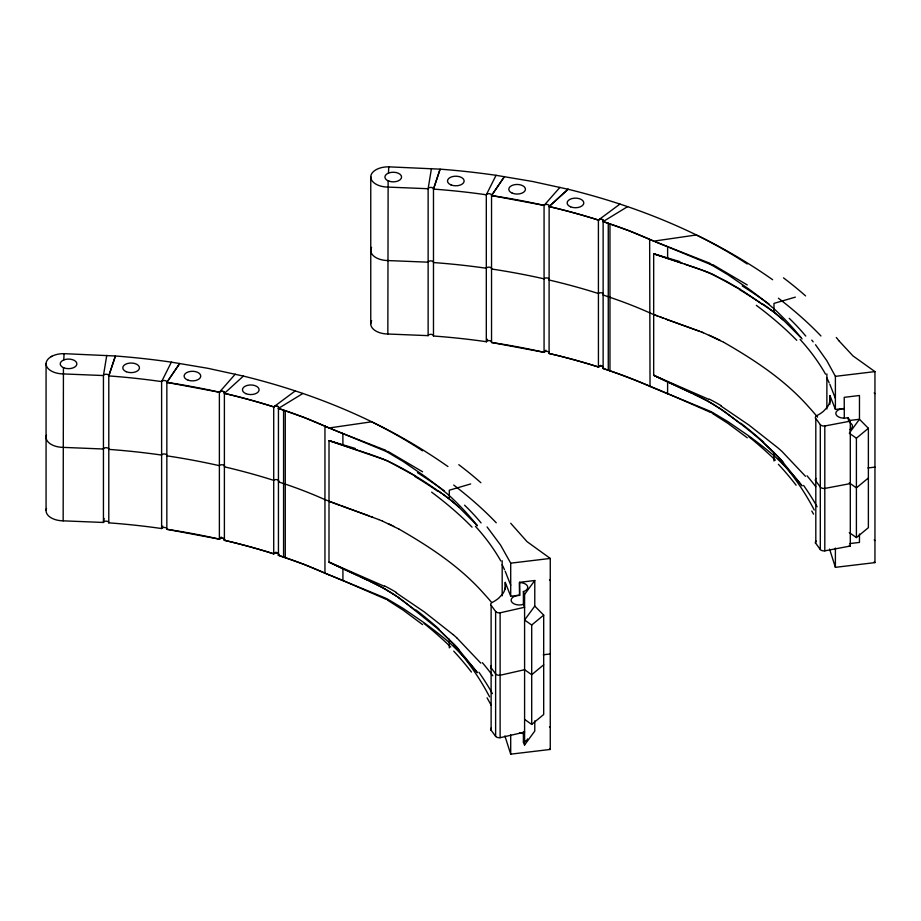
<?xml version="1.0" encoding="UTF-8"?>
<svg xmlns="http://www.w3.org/2000/svg" width="921" height="921" viewBox="0 0 921 921"><rect width="100%" height="100%" fill="white"/><g stroke="black" fill="none" stroke-linecap="round" stroke-linejoin="round"><path stroke-width="1.38" d="M46.073 510.453L46.073 363.53A17.545 10.131 0 0 1 64.102 353.664L115.378 355.99A492.286 284.221 0 0 1 171.364 362.149L207.801 368.296L243.363 376.079A492.286 284.221 0 0 1 295.25 390.895C349.347 408.717 401.326 433.71 447.94 466.556M235.281 374.145L219.371 392.231L166.839 382.388A2.694 1.554 0 0 0 164.859 380.557A2.694 1.554 0 0 0 161.624 381.605A459.694 265.398 0 0 0 108.793 375.918L115.413 355.99L108.793 375.906L108.793 522.84A459.694 265.398 0 0 1 161.612 528.539A2.694 1.554 0 0 1 164.859 527.48A2.694 1.554 0 0 1 166.851 529.287L219.371 539.153L221.247 537.024M219.382 392.219A466.245 269.185 0 0 0 166.839 382.376L179.768 363.404L166.851 382.365L166.839 529.299A466.245 269.185 0 0 1 219.382 539.142L219.382 392.219A2.786 1.612 0 0 1 222.847 391.356A2.694 1.554 0 0 1 224.39 393.371L224.39 540.293A462.296 266.906 0 0 1 273.721 553.809A2.694 1.554 0 0 1 277.382 553.222A2.694 1.554 0 0 1 278.441 555.328L303.642 564.228L327.277 574.128M370.76 323.628L370.76 176.705A17.545 10.131 0 0 1 388.754 166.839L440.077 169.153A492.286 284.221 0 0 1 496.051 175.312L532.488 181.472L568.061 189.254A492.286 284.221 0 0 1 619.937 204.071C674.034 221.903 726.024 246.874 772.627 279.719M559.968 187.32L544.069 205.406A466.245 269.185 0 0 0 491.538 195.551A2.694 1.554 0 0 0 489.546 193.732A2.694 1.554 0 0 0 486.311 194.78A459.694 265.398 0 0 0 433.48 189.093L440.1 169.165L433.48 189.07L433.48 336.015A459.694 265.398 0 0 1 486.311 341.703L487.52 339.273M486.311 341.703L486.311 194.78L496.051 175.312M495.625 736.363L495.625 611.475L491.123 605.316L491.123 730.192L495.625 736.363A4.133 2.383 0 0 0 500.115 737.698L524.59 732.137L524.268 731.366M500.115 737.698L500.115 612.81A4.133 2.383 0 0 1 495.625 611.475M543.954 205.383A2.786 1.612 0 0 1 547.546 204.531A2.786 1.612 0 0 1 549.135 206.569L549.089 353.457A462.296 266.906 0 0 1 598.42 366.984A2.694 1.554 0 0 1 602.069 366.397A2.694 1.554 0 0 1 603.128 368.504C639.565 380.776 674.725 396.629 709.884 412.078M504.892 735.925L510.706 754.161L550.263 749.441L550.263 558.437L527.008 541.629L510.706 523.266M653.68 375.284L653.68 253.782M820.312 549.538L820.312 424.65L815.81 418.491L815.81 543.367L820.312 549.538A4.133 2.383 0 0 0 824.802 550.862L850.302 546.038L850.302 421.15L848.091 417.593A8.324 4.801 0 0 1 836.038 414.496A8.324 4.801 0 0 1 844.304 408.567L835.393 409.396L835.393 376.344L826.851 360.744L815.511 344.73M824.802 550.862L824.802 425.986A4.133 2.383 0 0 1 820.312 424.65M829.579 549.089L835.393 567.336L874.95 562.616L874.95 371.612L852.961 355.897L839.204 341.092M46.453 435.149A17.545 10.131 0 0 0 63.158 447.376L103.44 449.011A2.694 1.554 0 0 1 106.422 447.71A2.694 1.554 0 0 1 108.793 449.379A460.086 265.628 0 0 1 161.612 455.066A2.694 1.554 0 0 1 164.859 454.018A2.694 1.554 0 0 1 166.839 455.837A466.256 269.197 0 0 1 219.382 465.681A2.694 1.554 0 0 1 222.847 464.852A2.694 1.554 0 0 1 224.39 466.832A462.296 266.906 0 0 1 273.721 480.348A2.694 1.554 0 0 1 277.382 479.76A2.694 1.554 0 0 1 278.441 481.867L285.268 484.112A362.31 209.182 0 0 1 324.998 499.654L378.704 519.559M657.778 316.122L649.65 312.864M63.434 367.663L63.158 520.837L103.44 522.472A2.694 1.554 0 0 1 106.41 521.171A2.694 1.554 0 0 1 108.793 522.829M63.791 359.927L64.067 353.664M388.132 180.827L387.845 334.012L428.127 335.647A2.694 1.554 0 0 1 431.097 334.346A2.694 1.554 0 0 1 433.48 335.992M388.478 173.102L388.754 166.839M106.755 355.379L103.44 375.549L103.44 522.472L104.096 518.431M431.442 168.543L428.127 188.724L428.127 335.647M171.364 362.149L161.612 381.616L161.612 528.539L162.833 526.098M534.779 720.867L534.779 731.067L524.59 744.985L524.59 594.413L534.779 580.506L519.513 582.337L519.605 595.392A8.324 4.801 0 0 0 511.351 601.332A8.324 4.801 0 0 0 523.393 604.418L524.59 607.261L500.115 612.81M534.779 580.506L534.779 606.099L524.59 620.006L531.705 625.025L531.705 724.413L524.59 719.393M849.91 432.317L859.466 419.274L859.466 395.5L844.212 397.331L844.304 418.479M545.934 350.199L544.069 352.329A466.245 269.185 0 0 0 491.538 342.474A2.694 1.554 0 0 0 489.546 340.655A2.694 1.554 0 0 0 486.311 341.703M224.39 393.371L243.397 376.079M599.974 219.198A2.809 1.623 0 0 1 602.806 219.808A2.809 1.623 0 0 1 603.048 221.558L609.967 223.815L609.967 370.737L603.128 368.504L603.128 221.581A2.694 1.554 0 0 0 602.069 219.474A2.694 1.554 0 0 0 598.408 220.061A462.296 266.906 0 0 0 549.077 206.546L568.084 189.254M549.089 206.534L568.061 189.254M531.705 625.025L543.689 615.124L534.779 606.099M543.689 664.812L531.705 674.713L524.59 669.705L500.115 675.254A4.133 2.383 0 0 1 495.625 673.919L491.123 667.76M849.277 532.568L856.403 537.576L856.403 438.2L868.376 428.3L859.466 419.274L848.368 420.598M531.705 724.413L543.689 714.512L543.689 615.124M868.376 477.987L856.403 487.888L849.277 482.869M856.403 537.576L868.376 527.675L868.376 428.3M325.343 573.323L324.952 573.15A362.31 209.182 0 0 0 285.234 557.608L278.441 555.328L278.441 408.406A2.694 1.554 0 0 0 277.382 406.311A2.694 1.554 0 0 0 273.721 406.886A462.296 266.906 0 0 0 224.39 393.371A463.24 267.447 0 0 1 273.71 406.898L295.273 390.907M619.96 204.071L598.397 220.073A463.24 267.447 0 0 0 549.077 206.557M275.978 552.14L273.71 553.832A463.24 267.447 0 0 0 224.379 540.305M600.676 365.315L598.397 366.995A463.24 267.447 0 0 0 549.077 353.48M325.251 426.319L329.016 427.908L304.437 417.604L278.441 408.406L302.905 393.463M627.592 206.638L603.128 221.581L629.135 230.78L653.703 241.083L649.65 239.402L650.03 386.498M51.219 356.623L51.841 356.277M795.353 297.126L773.985 303.389L773.985 312.046L783.472 320.22L782.885 319.691M470.666 483.951L449.298 490.214L449.298 498.871L452.833 501.853M824.802 425.986L850.302 421.15M850.302 483.594L824.802 488.429A4.133 2.383 0 0 1 820.312 487.094L815.81 480.923M835.393 376.344L874.95 371.612M867.916 467.96L874.95 467.108M487.082 526.95L500.529 545.013L510.706 563.168L550.263 558.437M849.749 543.586L859.466 542.423L859.466 534.03M519.513 595.173L510.706 596.221L510.706 563.168M543.217 654.785L550.263 653.945M679.928 261.622L653.703 253.793L693.893 267.194M355.241 448.446L329.016 440.618L328.993 562.109L341.587 568.165M342.048 445.085L385.323 459.97A72.414 39.177 -3.6 0 1 387.971 461.064L415.693 476.272M609.967 297.276L603.128 295.042A2.694 1.554 0 0 0 602.069 292.936A2.694 1.554 0 0 0 598.408 293.523A462.296 266.906 0 0 0 549.077 280.007A2.694 1.554 0 0 0 547.546 278.027A2.694 1.554 0 0 0 544.069 278.844A466.256 269.197 0 0 0 491.538 269.001A2.694 1.554 0 0 0 489.546 267.194A2.694 1.554 0 0 0 486.311 268.241A460.086 265.628 0 0 0 433.48 262.554A2.694 1.554 0 0 0 431.12 260.885A2.694 1.554 0 0 0 428.127 262.186L387.845 260.551A17.545 10.131 0 0 1 371.566 247.392M278.441 408.406L285.268 410.651A362.31 209.182 0 0 1 324.998 426.193L325.343 426.4M653.703 253.793L682.668 263.429M684.614 264.074L705.555 271.396M358.948 450.576L369.206 454.018M357.993 450.265L329.016 440.618L341.484 444.889M694.273 267.297L700.916 269.646M369.586 454.122L376.229 456.471M667.633 319.748L699.476 331.203M665.653 319.023L703.391 332.734L723.526 342.186M667.633 319.668L653.852 314.602M340.954 505.779L368.826 515.795M663.673 318.229L659.735 316.778M338.986 505.053L329.165 501.438M701.457 269.853L710.01 273.146A72.414 39.177 -3.6 0 1 712.67 274.239L742.787 290.955L773.985 312.046M476.641 524.947L477.366 525.764A467.638 269.991 0 0 0 449.298 495.579A573.15 330.904 0 0 0 424.167 475.881L403.26 461.559L388.063 452.499A73.266 42.297 0 0 0 385.082 450.979L342.082 433.238L385.185 450.093M376.77 456.678L378.566 457.357M667.737 246.84L709.769 264.154A73.266 42.297 0 0 1 712.75 265.674L727.947 274.734L748.854 289.056A573.15 330.904 0 0 1 773.985 308.754A467.638 269.991 0 0 1 802.053 338.94L802.053 338.94M667.737 393.762L709.769 411.077A73.266 42.297 0 0 1 712.75 412.596L727.947 421.657L748.854 435.978A573.15 330.904 0 0 1 773.985 455.676A467.638 269.991 0 0 1 802.053 485.862L780.663 459.487M370.818 516.554L372.809 517.291M343.038 580.598L385.07 597.913A73.266 42.297 0 0 1 388.063 599.421L403.26 608.482L424.167 622.803A573.15 330.904 0 0 1 449.298 642.501A467.638 269.991 0 0 1 477.366 672.687L477.193 672.457M342.865 433.607L342.923 445.373M379.026 457.518L380.868 458.232M344.281 581.139L331.307 575.763M701.445 331.974L703.391 332.746M344.558 581.243L385.185 598.903M655.43 388.708L653.829 388.052M378.704 519.571L382.572 521.148M329.142 574.888L330.743 575.533M655.43 241.786L709.884 263.268M330.743 428.61L341.956 433.238M327.83 574.359L341.956 580.161M655.994 388.938L667.587 393.774L667.621 381.973L653.703 375.296L708.894 399.403M342.082 433.238L329.142 427.966L371.612 421.806A492.378 284.267 0 0 1 422.532 450.818M708.272 272.501L726.784 281.469M383.585 459.326C407.117 469.48 428.599 483.905 449.298 498.871M342.071 580.207L342.923 580.552L342.923 568.798L341.818 568.28M653.703 388.006L649.938 386.417M329.016 574.831L325.251 573.242M382.572 521.159L398.839 529.011M667.621 381.973L683.635 389.295M342.923 568.798L365.729 579.286M709.182 335.14L720.383 340.482M653.703 375.296L699.972 397.066M684.602 389.756L692.431 393.428M388.259 523.646L391.943 525.407M357.993 575.683L329.016 562.121L384.207 586.228M359.915 576.581L375.284 583.891M366.282 579.562L367.744 580.253M693.893 394.119L705.555 399.944A166.39 102.576 3.5 0 1 708.353 401.383M369.206 580.944L380.868 586.781A166.39 102.576 3.5 0 1 383.666 588.208M712.854 264.672L747.265 284.946M388.167 451.509L422.578 471.771M700.156 397.158L710.01 402.339A72.414 44.243 3.9 0 1 712.578 403.882M375.457 583.983L385.323 589.164M393.451 526.156L394.2 526.536M723.745 342.301C754.61 360.03 784.842 379.913 808.58 406.794A477.09 275.448 0 0 1 817.583 417.144M399.046 529.138C429.911 546.867 460.155 566.749 483.893 593.631A477.09 275.448 0 0 1 491.503 602.299M708.272 401.441L720.349 408.809M383.585 588.266L393.163 593.999M727.049 281.676L740.392 289.447M712.854 413.702L728.039 423.453L747.265 437.774M388.167 600.527L403.352 610.278L422.578 624.599M720.832 405.965L748.946 425.065L777.773 447.744A217.782 134.788 3 0 1 781.998 451.463L805.495 476.307M396.145 592.79L424.259 611.889L453.074 634.569M712.612 403.847L721.166 409.361M387.925 590.683L395.662 595.634M392.83 593.78L396.479 596.186M720.867 409.166L722.801 410.467M396.18 596.002L398.102 597.303M721.65 409.695L726.784 413.287M397.504 596.9L415.693 610.404M763.014 304.137L766.249 306.405M438.327 490.962L441.562 493.23M722.732 410.444C744.318 426.135 765.685 442.598 783.472 462.618M398.045 597.28L402.097 600.112M849.277 433.181L856.403 438.2M849.277 545.313L850.302 546.038M767.205 306.992L778.74 316.053M727.049 413.541L740.392 423.579M442.517 493.817L451.601 500.828M402.88 600.688L439.766 630.344M451.417 500.644L454.041 502.878M453.144 502.095L458.773 507.045M778.97 316.248L780.099 317.227M454.283 503.073L455.411 504.052M780.663 317.722L782.332 319.196M763.014 442.345L780.099 458.877M455.964 504.547L457.61 505.997M438.327 629.17L456.436 646.83L476.249 671.144M874.19 392.979L874.95 393.647M874.19 539.902L874.95 540.569M549.503 579.804L550.263 580.483M549.503 726.727L550.263 727.406M440.273 630.897L455.411 645.702M458.186 506.515L476.525 524.82M783.829 320.554L800.706 337.431M457.253 638.311L480.808 663.132M455.964 646.323L458.773 649.443M874.202 561.741L874.95 562.616M549.515 748.566L550.263 749.441M811.769 340.114L813.197 341.852M839.008 340.874L837.465 338.963M836.28 337.512L836.901 338.283M476.307 671.225L476.767 671.858M811.769 511.017L813.554 514.148M487.082 697.842L491.273 705.394M826.874 377.932L829.176 382.825M502.175 564.757L504.489 569.65M829.833 384.276L835.393 398.379M505.192 571.216L510.706 585.203M829.959 404.089L829.959 395.57L835.289 409.097M505.261 589.498L505.261 582.394L510.602 595.922M519.513 582.337L519.605 595.392M519.605 582.556A8.324 4.801 0 0 1 527.526 586.228A8.324 4.801 0 0 1 523.393 591.581L524.59 594.413M519.513 732.897L519.605 733.116A8.324 4.801 0 0 1 523.531 733.738M523.393 731.711L523.393 742.142L524.59 744.985M829.959 395.57L830.189 399.898L828.958 404.307A39.039 22.541 0 0 1 827.369 407.059L823.524 411.215A39.707 22.921 0 0 1 817.353 415.348A5.307 3.062 0 0 0 815.511 418.537M505.261 582.394L505.502 586.723L504.271 591.132A39.039 22.541 0 0 1 502.67 593.895L498.825 598.051A39.707 22.921 0 0 1 492.654 602.173A5.307 3.062 0 0 0 490.812 605.362M848.091 417.593L848.091 419.182M835.393 548.053L835.393 567.336M826.874 373.926L826.874 409.016M773.985 452.372L773.985 461.041M667.621 258.548L667.621 246.805L653.829 241.141L696.299 234.97A492.378 284.267 0 0 1 747.23 263.993M608.263 223.285L608.263 370.207M523.393 591.581L523.393 604.418M510.706 734.877L510.706 754.161M502.175 560.751L502.187 595.841M449.298 639.209L449.298 647.866M324.952 426.227L324.952 573.15M285.268 410.651L285.268 557.573M283.576 410.11L283.576 557.032M273.721 406.886L273.721 553.809A3.511 2.026 0 0 1 275.321 553.095M527.583 738.907A8.324 4.801 0 0 1 523.393 742.142M63.158 520.837A17.545 10.131 0 0 1 46.499 508.484M424.109 623.517A558.679 402.12 -13.4 0 1 450.691 647.003M453.777 645.276A458.923 329.338 -16.3 0 1 489.569 696.829M385.473 598.696A73.979 45.843 -0.2 0 1 388.443 600.342M385.289 589.187A72.414 44.243 3.9 0 1 387.879 590.706M416.269 610.139A574.946 352.939 3.7 0 1 438.891 628.939M275.275 552.945A2.809 1.623 0 0 1 278.119 553.556A2.809 1.623 0 0 1 278.349 555.305M482.362 662.648A478.667 299.855 1.8 0 1 492.758 675.738M453.132 634.546A217.782 134.788 3 0 1 457.3 638.299M384.575 585.952A149.916 90.983 4 0 1 396.537 592.548M478.932 672.272A469.434 295.583 1.3 0 1 492.424 693.628M453.719 651.135A467.5 289.229 3.3 0 1 471.437 672.054M224.39 540.293A2.694 1.554 0 0 0 222.847 538.313A2.694 1.554 0 0 0 219.382 539.142A2.786 1.612 0 0 1 222.847 538.278A2.786 1.612 0 0 1 224.459 540.305M490.812 667.806A5.307 3.062 0 0 1 491.296 665.538M490.812 730.238A5.307 3.062 0 0 1 491.296 727.981M108.793 375.906A2.694 1.554 0 0 0 106.41 374.248A2.694 1.554 0 0 0 103.44 375.549L63.158 373.914A17.545 10.131 0 0 1 46.073 363.519M417.547 472.738A558.679 221.662 10.1 0 1 444.406 490.905M431.638 492.159A458.923 179.388 12.3 0 1 472.047 527.134M384.84 450.311A73.979 39.465 0.2 0 1 387.81 451.704M415.06 476.594A574.946 309.375 -3.5 0 1 437.717 491.227M275.275 406.023A2.809 1.623 0 0 1 278.119 406.633A2.809 1.623 0 0 1 278.349 408.383M273.744 406.898A3.511 2.026 0 0 1 275.321 406.173M458.785 464.691A480.244 204.727 9.3 0 1 480.9 482.742M453.719 485.056A477.573 178.421 14.4 0 1 496.246 522.806M475.42 526.271A469.434 245.205 -1.2 0 1 500.828 560.981M380.776 458.29A166.39 89.095 -3.2 0 1 383.493 459.383M464.575 505.18A467.5 249.292 -3.1 0 1 481.073 522.909M219.382 392.219A2.694 1.554 0 0 1 222.847 391.39A2.786 1.612 0 0 1 224.459 393.382M543.954 352.306A2.786 1.612 0 0 1 547.546 351.454A2.786 1.612 0 0 1 549.135 353.491M815.511 480.969A5.307 3.062 0 0 1 816.259 478.46M815.511 543.413A5.307 3.062 0 0 1 816.121 541.03M387.845 334.012A17.545 10.131 0 0 1 371.647 320.704M609.921 297.322A362.31 209.182 0 0 1 649.685 312.829M609.921 370.783A362.31 209.182 0 0 1 649.685 386.29M807.049 475.812A478.667 299.855 1.8 0 1 815.787 486.702M709.262 399.127A149.916 90.983 4 0 1 721.224 405.724M778.475 458.439A458.923 329.338 -16.3 0 1 814.256 510.004M748.796 436.692A558.679 402.12 -13.4 0 1 775.378 460.178M803.619 485.448A469.434 295.583 1.3 0 1 817.123 506.792M600.02 366.259A3.511 2.026 0 0 0 598.431 366.995L598.408 220.061A3.511 2.026 0 0 1 600.02 219.336M599.974 366.121A2.809 1.623 0 0 1 602.806 366.731A2.809 1.623 0 0 1 603.048 368.469M778.406 464.299A467.5 289.229 3.3 0 1 796.124 485.229M710.16 411.871A73.979 45.843 -0.2 0 1 713.142 413.517M740.956 423.303A574.946 352.939 3.7 0 1 763.578 442.115M849.749 422.578A8.324 4.801 0 0 1 849.588 429.75M370.76 176.705A17.545 10.131 0 0 0 387.845 187.09L428.127 188.724A2.694 1.554 0 0 1 431.097 187.424A2.694 1.554 0 0 1 433.48 189.07M609.921 223.861A362.31 209.182 0 0 1 649.685 239.368M783.472 277.854A480.244 204.727 9.3 0 1 805.587 295.906M778.418 298.22A477.573 178.421 14.4 0 1 820.945 335.981M756.337 305.335A458.923 179.388 12.3 0 1 796.734 340.31M742.234 285.913A558.679 221.662 10.1 0 1 769.104 304.08M800.107 339.446A469.434 245.205 -1.2 0 1 825.527 374.156M705.463 271.465A166.39 89.095 -3.2 0 1 708.18 272.558M789.262 318.355A467.5 249.292 -3.1 0 1 805.76 336.073M709.538 263.487A73.979 39.465 0.2 0 1 712.509 264.88M739.747 289.758A574.946 309.375 -3.5 0 1 762.404 304.402M504.432 176.579L491.538 195.54L491.538 342.474L544.069 352.329L544.069 205.383L491.526 195.551L504.455 176.579M245.895 393.658A8.324 4.801 0 0 0 259.066 390.262A8.324 4.801 0 0 0 247.392 385.381A8.324 4.801 0 0 0 245.895 393.658M188.264 380.246A8.324 4.801 0 0 0 200.755 376.09A8.324 4.801 0 0 0 188.264 371.923A8.324 4.801 0 0 0 188.264 380.246M126.246 371.716A8.324 4.801 0 0 0 139.416 368.319A8.324 4.801 0 0 0 127.743 363.438A8.324 4.801 0 0 0 126.246 371.716M63.664 367.755A8.324 4.801 0 0 0 76.823 364.359A8.324 4.801 0 0 0 65.161 359.478A8.324 4.801 0 0 0 63.664 367.755M389.076 181.207A8.324 4.801 0 0 0 401.568 177.039A8.324 4.801 0 0 0 389.076 172.883A8.324 4.801 0 0 0 389.076 181.207M450.945 184.891A8.324 4.801 0 0 0 464.103 181.495A8.324 4.801 0 0 0 452.43 176.613A8.324 4.801 0 0 0 450.945 184.891M512.237 193.145A8.324 4.801 0 0 0 525.396 189.749A8.324 4.801 0 0 0 513.722 184.868A8.324 4.801 0 0 0 512.237 193.145M570.594 206.822A8.324 4.801 0 0 0 583.753 203.437A8.324 4.801 0 0 0 572.079 198.545A8.324 4.801 0 0 0 570.594 206.822"/></g></svg>
